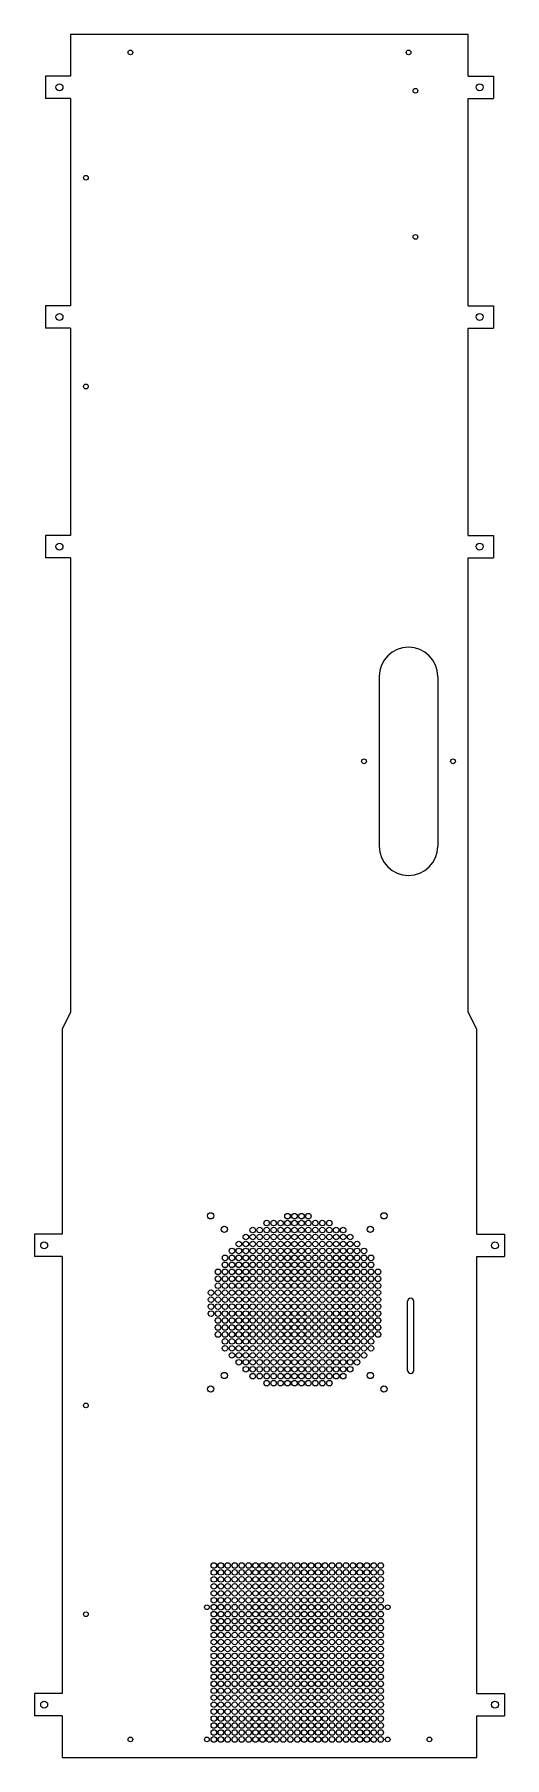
# Model space of a CAD drawing. Header units: millimetres. Extents: x 0 to 338, y 0 to 1238.
import ezdxf

# ---------------------------------------------------------------- set-up
doc = ezdxf.new("R2010")
doc.units = ezdxf.units.MM
doc.layers.add('CUT', color=7, linetype='CONTINUOUS')

msp = doc.modelspace()

# ---------------------------------------------------------------- linework, layer by layer
at = {"layer": 'CUT'}
for p, q in [((26, 1238.1), (26, 1208.1)), ((312, 1238.1), (26, 1238.1)), ((312, 1208.1), (312, 1238.1)), ((8, 1208.1), (8, 1192.1)), ((26, 1208.1), (8, 1208.1)), ((312, 1208.1), (330.1, 1208.1)), ((330.1, 1208.1), (330.1, 1192.1)), ((26, 1192.1), (8, 1192.1)), ((26, 1192.1), (26, 1043.1)), ((312, 1192.1), (330.1, 1192.1)), ((312, 1043.1), (312, 1192.1)), ((8, 1043.1), (8, 1027.1)), ((26, 1043.1), (8, 1043.1)), ((312, 1043.1), (330.1, 1043.1)), ((330.1, 1043.1), (330.1, 1027.1)), ((26, 1027.1), (8, 1027.1)), ((26, 1027.1), (26, 878.1)), ((312, 1027.1), (330.1, 1027.1)), ((312, 878.1), (312, 1027.1)), ((8, 878.1), (8, 862.1)), ((26, 878.1), (8, 878.1)), ((312, 878.1), (330.1, 878.1)), ((330.1, 878.1), (330.1, 862.1)), ((26, 862.1), (8, 862.1)), ((26, 862.1), (26, 535.5)), ((312, 535.5), (312, 862.1)), ((312, 862.1), (330.1, 862.1)), ((248, 776.8), (248, 654.8)), ((290, 776.8), (290, 654.8)), ((26, 535.5), (20, 523.4)), ((318, 523.4), (312, 535.5)), ((20, 523.4), (20, 376)), ((318, 376), (318, 523.4)), ((20, 376), (0, 376)), ((0, 376), (0, 360)), ((318, 376), (338.1, 376)), ((338.1, 376), (338.1, 360)), ((20, 360), (0, 360)), ((20, 360), (20, 46)), ((318, 46), (318, 360)), ((318, 360), (338.1, 360)), ((268.3, 278.2), (268.3, 327.8)), ((272.8, 278.2), (272.8, 327.8)), ((20, 46), (0, 46)), ((0, 46), (0, 30)), ((318, 46), (338.1, 46)), ((338.1, 46), (338.1, 30)), ((20, 30), (0, 30)), ((20, 30), (20, 0)), ((318, 0), (318, 30)), ((318, 30), (338.1, 30)), ((20, 0), (318, 0))]:
    msp.add_line(p, q, dxfattribs=at)
for centre, radius in [((69, 1225.1), 1.7), ((269, 1225.1), 1.7), ((18, 1200.1), 2.5), ((320.1, 1200.1), 2.5), ((274, 1197.6), 1.7), ((37, 1135.1), 1.7), ((274, 1092.6), 1.7), ((18, 1035.1), 2.5), ((320.1, 1035.1), 2.5), ((37, 985.1), 1.7), ((18, 870.1), 2.5), ((320.1, 870.1), 2.5), ((237, 715.8), 1.7), ((301, 715.8), 1.7), ((126.8, 389.2), 2.25), ((167, 384), 2), ((172, 384), 2), ((177, 384), 2), ((182, 389), 2), ((182, 384), 2), ((187, 389), 2), ((187, 384), 2), ((192, 389), 2), ((192, 384), 2), ((197, 389), 2), ((197, 384), 2), ((202, 384), 2), ((207, 384), 2), ((212, 384), 2), ((251.3, 389.2), 2.25), ((136.5, 379.5), 2.25), ((152, 374), 2), ((157, 379), 2), ((157, 374), 2), ((162, 379), 2), ((162, 374), 2), ((167, 379), 2), ((167, 374), 2), ((172, 379), 2), ((172, 374), 2), ((177, 379), 2), ((177, 374), 2), ((182, 379), 2), ((182, 374), 2), ((187, 379), 2), ((187, 374), 2), ((192, 379), 2), ((192, 374), 2), ((197, 379), 2), ((197, 374), 2), ((202, 379), 2), ((202, 374), 2), ((207, 379), 2), ((207, 374), 2), ((212, 379), 2), ((212, 374), 2), ((217, 379), 2), ((217, 374), 2), ((222, 379), 2), ((222, 374), 2), ((227, 374), 2), ((241.5, 379.5), 2.25), ((7, 368), 2.5), ((137, 359), 2), ((142, 364), 2), ((142, 359), 2), ((147, 369), 2), ((147, 364), 2), ((147, 359), 2), ((152, 369), 2), ((152, 364), 2), ((152, 359), 2), ((157, 369), 2), ((157, 364), 2), ((157, 359), 2), ((162, 369), 2), ((162, 364), 2), ((162, 359), 2), ((167, 369), 2), ((167, 364), 2), ((167, 359), 2), ((172, 369), 2), ((172, 364), 2), ((172, 359), 2), ((177, 369), 2), ((177, 364), 2), ((177, 359), 2), ((182, 369), 2), ((182, 364), 2), ((182, 359), 2), ((187, 369), 2), ((187, 364), 2), ((187, 359), 2), ((192, 369), 2), ((192, 364), 2), ((192, 359), 2), ((197, 369), 2), ((197, 364), 2), ((197, 359), 2), ((202, 369), 2), ((202, 364), 2), ((202, 359), 2), ((207, 369), 2), ((207, 364), 2), ((207, 359), 2), ((212, 369), 2), ((212, 364), 2), ((212, 359), 2), ((217, 369), 2), ((217, 364), 2), ((217, 359), 2), ((222, 369), 2), ((222, 364), 2), ((222, 359), 2), ((227, 369), 2), ((227, 364), 2), ((227, 359), 2), ((232, 369), 2), ((232, 364), 2), ((232, 359), 2), ((237, 364), 2), ((237, 359), 2), ((242, 359), 2), ((331.1, 368), 2.5), ((132, 349), 2), ((137, 354), 2), ((137, 349), 2), ((142, 354), 2), ((142, 349), 2), ((147, 354), 2), ((147, 349), 2), ((152, 354), 2), ((152, 349), 2), ((157, 354), 2), ((157, 349), 2), ((162, 354), 2), ((162, 349), 2), ((167, 354), 2), ((167, 349), 2), ((172, 354), 2), ((172, 349), 2), ((177, 354), 2), ((177, 349), 2), ((182, 354), 2), ((182, 349), 2), ((187, 354), 2), ((187, 349), 2), ((192, 354), 2), ((192, 349), 2), ((197, 354), 2), ((197, 349), 2), ((202, 354), 2), ((202, 349), 2), ((207, 354), 2), ((207, 349), 2), ((212, 354), 2), ((212, 349), 2), ((217, 354), 2), ((217, 349), 2), ((222, 354), 2), ((222, 349), 2), ((227, 354), 2), ((227, 349), 2), ((232, 354), 2), ((232, 349), 2), ((237, 354), 2), ((237, 349), 2), ((242, 354), 2), ((242, 349), 2), ((247, 349), 2), ((127, 334), 2), ((132, 344), 2), ((132, 339), 2), ((132, 334), 2), ((137, 344), 2), ((137, 339), 2), ((137, 334), 2), ((142, 344), 2), ((142, 339), 2), ((142, 334), 2), ((147, 344), 2), ((147, 339), 2), ((147, 334), 2), ((152, 344), 2), ((152, 339), 2), ((152, 334), 2), ((157, 344), 2), ((157, 339), 2), ((157, 334), 2), ((162, 344), 2), ((162, 339), 2), ((162, 334), 2), ((167, 344), 2), ((167, 339), 2), ((167, 334), 2), ((172, 344), 2), ((172, 339), 2), ((172, 334), 2), ((177, 344), 2), ((177, 339), 2), ((177, 334), 2), ((182, 344), 2), ((182, 339), 2), ((182, 334), 2), ((187, 344), 2), ((187, 339), 2), ((187, 334), 2), ((192, 344), 2), ((192, 339), 2), ((192, 334), 2), ((197, 344), 2), ((197, 339), 2), ((197, 334), 2), ((202, 344), 2), ((202, 339), 2), ((202, 334), 2), ((207, 344), 2), ((207, 339), 2), ((207, 334), 2), ((212, 344), 2), ((212, 339), 2), ((212, 334), 2), ((217, 344), 2), ((217, 339), 2), ((217, 334), 2), ((222, 344), 2), ((222, 339), 2), ((222, 334), 2), ((227, 344), 2), ((227, 339), 2), ((227, 334), 2), ((232, 344), 2), ((232, 339), 2), ((232, 334), 2), ((237, 344), 2), ((237, 339), 2), ((237, 334), 2), ((242, 344), 2), ((242, 339), 2), ((242, 334), 2), ((247, 344), 2), ((247, 339), 2), ((247, 334), 2), ((127, 329), 2), ((127, 324), 2), ((132, 329), 2), ((132, 324), 2), ((137, 329), 2), ((137, 324), 2), ((142, 329), 2), ((142, 324), 2), ((147, 329), 2), ((147, 324), 2), ((152, 329), 2), ((152, 324), 2), ((157, 329), 2), ((157, 324), 2), ((162, 329), 2), ((162, 324), 2), ((167, 329), 2), ((167, 324), 2), ((172, 329), 2), ((172, 324), 2), ((177, 329), 2), ((177, 324), 2), ((182, 329), 2), ((182, 324), 2), ((187, 329), 2), ((187, 324), 2), ((192, 329), 2), ((192, 324), 2), ((197, 329), 2), ((197, 324), 2), ((202, 329), 2), ((202, 324), 2), ((207, 329), 2), ((207, 324), 2), ((212, 329), 2), ((212, 324), 2), ((217, 329), 2), ((217, 324), 2), ((222, 329), 2), ((222, 324), 2), ((227, 329), 2), ((227, 324), 2), ((232, 329), 2), ((232, 324), 2), ((237, 329), 2), ((237, 324), 2), ((242, 329), 2), ((242, 324), 2), ((247, 329), 2), ((247, 324), 2), ((127, 319), 2), ((132, 319), 2), ((132, 314), 2), ((132, 309), 2), ((137, 319), 2), ((137, 314), 2), ((137, 309), 2), ((142, 319), 2), ((142, 314), 2), ((142, 309), 2), ((147, 319), 2), ((147, 314), 2), ((147, 309), 2), ((152, 319), 2), ((152, 314), 2), ((152, 309), 2), ((157, 319), 2), ((157, 314), 2), ((157, 309), 2), ((162, 319), 2), ((162, 314), 2), ((162, 309), 2), ((167, 319), 2), ((167, 314), 2), ((167, 309), 2), ((172, 319), 2), ((172, 314), 2), ((172, 309), 2), ((177, 319), 2), ((177, 314), 2), ((177, 309), 2), ((182, 319), 2), ((182, 314), 2), ((182, 309), 2), ((187, 319), 2), ((187, 314), 2), ((187, 309), 2), ((192, 319), 2), ((192, 314), 2), ((192, 309), 2), ((197, 319), 2), ((197, 314), 2), ((197, 309), 2), ((202, 319), 2), ((202, 314), 2), ((202, 309), 2), ((207, 319), 2), ((207, 314), 2), ((207, 309), 2), ((212, 319), 2), ((212, 314), 2), ((212, 309), 2), ((217, 319), 2), ((217, 314), 2), ((217, 309), 2), ((222, 319), 2), ((222, 314), 2), ((222, 309), 2), ((227, 319), 2), ((227, 314), 2), ((227, 309), 2), ((232, 319), 2), ((232, 314), 2), ((232, 309), 2), ((237, 319), 2), ((237, 314), 2), ((237, 309), 2), ((242, 319), 2), ((242, 314), 2), ((242, 309), 2), ((247, 319), 2), ((247, 314), 2), ((247, 309), 2), ((132, 304), 2), ((137, 304), 2), ((137, 299), 2), ((142, 304), 2), ((142, 299), 2), ((147, 304), 2), ((147, 299), 2), ((152, 304), 2), ((152, 299), 2), ((157, 304), 2), ((157, 299), 2), ((162, 304), 2), ((162, 299), 2), ((167, 304), 2), ((167, 299), 2), ((172, 304), 2), ((172, 299), 2), ((177, 304), 2), ((177, 299), 2), ((182, 304), 2), ((182, 299), 2), ((187, 304), 2), ((187, 299), 2), ((192, 304), 2), ((192, 299), 2), ((197, 304), 2), ((197, 299), 2), ((202, 304), 2), ((202, 299), 2), ((207, 304), 2), ((207, 299), 2), ((212, 304), 2), ((212, 299), 2), ((217, 304), 2), ((217, 299), 2), ((222, 304), 2), ((222, 299), 2), ((227, 304), 2), ((227, 299), 2), ((232, 304), 2), ((232, 299), 2), ((237, 304), 2), ((237, 299), 2), ((242, 304), 2), ((242, 299), 2), ((247, 304), 2), ((137, 294), 2), ((142, 294), 2), ((142, 289), 2), ((147, 294), 2), ((147, 289), 2), ((147, 284), 2), ((152, 294), 2), ((152, 289), 2), ((152, 284), 2), ((157, 294), 2), ((157, 289), 2), ((157, 284), 2), ((162, 294), 2), ((162, 289), 2), ((162, 284), 2), ((167, 294), 2), ((167, 289), 2), ((167, 284), 2), ((172, 294), 2), ((172, 289), 2), ((172, 284), 2), ((177, 294), 2), ((177, 289), 2), ((177, 284), 2), ((182, 294), 2), ((182, 289), 2), ((182, 284), 2), ((187, 294), 2), ((187, 289), 2), ((187, 284), 2), ((192, 294), 2), ((192, 289), 2), ((192, 284), 2), ((197, 294), 2), ((197, 289), 2), ((197, 284), 2), ((202, 294), 2), ((202, 289), 2), ((202, 284), 2), ((207, 294), 2), ((207, 289), 2), ((207, 284), 2), ((212, 294), 2), ((212, 289), 2), ((212, 284), 2), ((217, 294), 2), ((217, 289), 2), ((217, 284), 2), ((222, 294), 2), ((222, 289), 2), ((222, 284), 2), ((227, 294), 2), ((227, 289), 2), ((227, 284), 2), ((232, 294), 2), ((232, 289), 2), ((232, 284), 2), ((237, 294), 2), ((237, 289), 2), ((242, 294), 2), ((136.5, 274.5), 2.25), ((152, 279), 2), ((157, 279), 2), ((157, 274), 2), ((162, 279), 2), ((162, 274), 2), ((167, 279), 2), ((167, 274), 2), ((172, 279), 2), ((172, 274), 2), ((177, 279), 2), ((177, 274), 2), ((182, 279), 2), ((182, 274), 2), ((187, 279), 2), ((187, 274), 2), ((192, 279), 2), ((192, 274), 2), ((197, 279), 2), ((197, 274), 2), ((202, 279), 2), ((202, 274), 2), ((207, 279), 2), ((207, 274), 2), ((212, 279), 2), ((212, 274), 2), ((217, 279), 2), ((217, 274), 2), ((222, 279), 2), ((222, 274), 2), ((227, 279), 2), ((241.5, 274.5), 2.25), ((126.8, 264.8), 2.25), ((167, 269), 2), ((172, 269), 2), ((177, 269), 2), ((182, 269), 2), ((187, 269), 2), ((192, 269), 2), ((197, 269), 2), ((202, 269), 2), ((207, 269), 2), ((212, 269), 2), ((251.3, 264.8), 2.25), ((37, 253), 1.7), ((129, 138), 2), ((134, 138), 2), ((139, 138), 2), ((144, 138), 2), ((149, 138), 2), ((154, 138), 2), ((159, 138), 2), ((164, 138), 2), ((169, 138), 2), ((174, 138), 2), ((179, 138), 2), ((184, 138), 2), ((189, 138), 2), ((194, 138), 2), ((199, 138), 2), ((204, 138), 2), ((209, 138), 2), ((214, 138), 2), ((219, 138), 2), ((224, 138), 2), ((229, 138), 2), ((234, 138), 2), ((239, 138), 2), ((244, 138), 2), ((249, 138), 2), ((129, 133), 2), ((129, 128), 2), ((129, 123), 2), ((134, 133), 2), ((134, 128), 2), ((134, 123), 2), ((139, 133), 2), ((139, 128), 2), ((139, 123), 2), ((144, 133), 2), ((144, 128), 2), ((144, 123), 2), ((149, 133), 2), ((149, 128), 2), ((149, 123), 2), ((154, 133), 2), ((154, 128), 2), ((154, 123), 2), ((159, 133), 2), ((159, 128), 2), ((159, 123), 2), ((164, 133), 2), ((164, 128), 2), ((164, 123), 2), ((169, 133), 2), ((169, 128), 2), ((169, 123), 2), ((174, 133), 2), ((174, 128), 2), ((174, 123), 2), ((179, 133), 2), ((179, 128), 2), ((179, 123), 2), ((184, 133), 2), ((184, 128), 2), ((184, 123), 2), ((189, 133), 2), ((189, 128), 2), ((189, 123), 2), ((194, 133), 2), ((194, 128), 2), ((194, 123), 2), ((199, 133), 2), ((199, 128), 2), ((199, 123), 2), ((204, 133), 2), ((204, 128), 2), ((204, 123), 2), ((209, 133), 2), ((209, 128), 2), ((209, 123), 2), ((214, 133), 2), ((214, 128), 2), ((214, 123), 2), ((219, 133), 2), ((219, 128), 2), ((219, 123), 2), ((224, 133), 2), ((224, 128), 2), ((224, 123), 2), ((229, 133), 2), ((229, 128), 2), ((229, 123), 2), ((234, 133), 2), ((234, 128), 2), ((234, 123), 2), ((239, 133), 2), ((239, 128), 2), ((239, 123), 2), ((244, 133), 2), ((244, 128), 2), ((244, 123), 2), ((249, 133), 2), ((249, 128), 2), ((249, 123), 2), ((129, 118), 2), ((129, 113), 2), ((134, 118), 2), ((134, 113), 2), ((139, 118), 2), ((139, 113), 2), ((144, 118), 2), ((144, 113), 2), ((149, 118), 2), ((149, 113), 2), ((154, 118), 2), ((154, 113), 2), ((159, 118), 2), ((159, 113), 2), ((164, 118), 2), ((164, 113), 2), ((169, 118), 2), ((169, 113), 2), ((174, 118), 2), ((174, 113), 2), ((179, 118), 2), ((179, 113), 2), ((184, 118), 2), ((184, 113), 2), ((189, 118), 2), ((189, 113), 2), ((194, 118), 2), ((194, 113), 2), ((199, 118), 2), ((199, 113), 2), ((204, 118), 2), ((204, 113), 2), ((209, 118), 2), ((209, 113), 2), ((214, 118), 2), ((214, 113), 2), ((219, 118), 2), ((219, 113), 2), ((224, 118), 2), ((224, 113), 2), ((229, 118), 2), ((229, 113), 2), ((234, 118), 2), ((234, 113), 2), ((239, 118), 2), ((239, 113), 2), ((244, 118), 2), ((244, 113), 2), ((249, 118), 2), ((249, 113), 2), ((37, 103), 1.7), ((124, 108), 1.7), ((129, 108), 2), ((129, 103), 2), ((129, 98), 2), ((134, 108), 2), ((134, 103), 2), ((134, 98), 2), ((139, 108), 2), ((139, 103), 2), ((139, 98), 2), ((144, 108), 2), ((144, 103), 2), ((144, 98), 2), ((149, 108), 2), ((149, 103), 2), ((149, 98), 2), ((154, 108), 2), ((154, 103), 2), ((154, 98), 2), ((159, 108), 2), ((159, 103), 2), ((159, 98), 2), ((164, 108), 2), ((164, 103), 2), ((164, 98), 2), ((169, 108), 2), ((169, 103), 2), ((169, 98), 2), ((174, 108), 2), ((174, 103), 2), ((174, 98), 2), ((179, 108), 2), ((179, 103), 2), ((179, 98), 2), ((184, 108), 2), ((184, 103), 2), ((184, 98), 2), ((189, 108), 2), ((189, 103), 2), ((189, 98), 2), ((194, 108), 2), ((194, 103), 2), ((194, 98), 2), ((199, 108), 2), ((199, 103), 2), ((199, 98), 2), ((204, 108), 2), ((204, 103), 2), ((204, 98), 2), ((209, 108), 2), ((209, 103), 2), ((209, 98), 2), ((214, 108), 2), ((214, 103), 2), ((214, 98), 2), ((219, 108), 2), ((219, 103), 2), ((219, 98), 2), ((224, 108), 2), ((224, 103), 2), ((224, 98), 2), ((229, 108), 2), ((229, 103), 2), ((229, 98), 2), ((234, 108), 2), ((234, 103), 2), ((234, 98), 2), ((239, 108), 2), ((239, 103), 2), ((239, 98), 2), ((244, 108), 2), ((244, 103), 2), ((244, 98), 2), ((249, 108), 2), ((249, 103), 2), ((249, 98), 2), ((254, 108), 1.7), ((129, 93), 2), ((129, 88), 2), ((134, 93), 2), ((134, 88), 2), ((139, 93), 2), ((139, 88), 2), ((144, 93), 2), ((144, 88), 2), ((149, 93), 2), ((149, 88), 2), ((154, 93), 2), ((154, 88), 2), ((159, 93), 2), ((159, 88), 2), ((164, 93), 2), ((164, 88), 2), ((169, 93), 2), ((169, 88), 2), ((174, 93), 2), ((174, 88), 2), ((179, 93), 2), ((179, 88), 2), ((184, 93), 2), ((184, 88), 2), ((189, 93), 2), ((189, 88), 2), ((194, 93), 2), ((194, 88), 2), ((199, 93), 2), ((199, 88), 2), ((204, 93), 2), ((204, 88), 2), ((209, 93), 2), ((209, 88), 2), ((214, 93), 2), ((214, 88), 2), ((219, 93), 2), ((219, 88), 2), ((224, 93), 2), ((224, 88), 2), ((229, 93), 2), ((229, 88), 2), ((234, 93), 2), ((234, 88), 2), ((239, 93), 2), ((239, 88), 2), ((244, 93), 2), ((244, 88), 2), ((249, 93), 2), ((249, 88), 2), ((129, 83), 2), ((129, 78), 2), ((129, 73), 2), ((134, 83), 2), ((134, 78), 2), ((134, 73), 2), ((139, 83), 2), ((139, 78), 2), ((139, 73), 2), ((144, 83), 2), ((144, 78), 2), ((144, 73), 2), ((149, 83), 2), ((149, 78), 2), ((149, 73), 2), ((154, 83), 2), ((154, 78), 2), ((154, 73), 2), ((159, 83), 2), ((159, 78), 2), ((159, 73), 2), ((164, 83), 2), ((164, 78), 2), ((164, 73), 2), ((169, 83), 2), ((169, 78), 2), ((169, 73), 2), ((174, 83), 2), ((174, 78), 2), ((174, 73), 2), ((179, 83), 2), ((179, 78), 2), ((179, 73), 2), ((184, 83), 2), ((184, 78), 2), ((184, 73), 2), ((189, 83), 2), ((189, 78), 2), ((189, 73), 2), ((194, 83), 2), ((194, 78), 2), ((194, 73), 2), ((199, 83), 2), ((199, 78), 2), ((199, 73), 2), ((204, 83), 2), ((204, 78), 2), ((204, 73), 2), ((209, 83), 2), ((209, 78), 2), ((209, 73), 2), ((214, 83), 2), ((214, 78), 2), ((214, 73), 2), ((219, 83), 2), ((219, 78), 2), ((219, 73), 2), ((224, 83), 2), ((224, 78), 2), ((224, 73), 2), ((229, 83), 2), ((229, 78), 2), ((229, 73), 2), ((234, 83), 2), ((234, 78), 2), ((234, 73), 2), ((239, 83), 2), ((239, 78), 2), ((239, 73), 2), ((244, 83), 2), ((244, 78), 2), ((244, 73), 2), ((249, 83), 2), ((249, 78), 2), ((249, 73), 2), ((129, 68), 2), ((129, 63), 2), ((134, 68), 2), ((134, 63), 2), ((139, 68), 2), ((139, 63), 2), ((144, 68), 2), ((144, 63), 2), ((149, 68), 2), ((149, 63), 2), ((154, 68), 2), ((154, 63), 2), ((159, 68), 2), ((159, 63), 2), ((164, 68), 2), ((164, 63), 2), ((169, 68), 2), ((169, 63), 2), ((174, 68), 2), ((174, 63), 2), ((179, 68), 2), ((179, 63), 2), ((184, 68), 2), ((184, 63), 2), ((189, 68), 2), ((189, 63), 2), ((194, 68), 2), ((194, 63), 2), ((199, 68), 2), ((199, 63), 2), ((204, 68), 2), ((204, 63), 2), ((209, 68), 2), ((209, 63), 2), ((214, 68), 2), ((214, 63), 2), ((219, 68), 2), ((219, 63), 2), ((224, 68), 2), ((224, 63), 2), ((229, 68), 2), ((229, 63), 2), ((234, 68), 2), ((234, 63), 2), ((239, 68), 2), ((239, 63), 2), ((244, 68), 2), ((244, 63), 2), ((249, 68), 2), ((249, 63), 2), ((129, 58), 2), ((129, 53), 2), ((129, 48), 2), ((134, 58), 2), ((134, 53), 2), ((134, 48), 2), ((139, 58), 2), ((139, 53), 2), ((139, 48), 2), ((144, 58), 2), ((144, 53), 2), ((144, 48), 2), ((149, 58), 2), ((149, 53), 2), ((149, 48), 2), ((154, 58), 2), ((154, 53), 2), ((154, 48), 2), ((159, 58), 2), ((159, 53), 2), ((159, 48), 2), ((164, 58), 2), ((164, 53), 2), ((164, 48), 2), ((169, 58), 2), ((169, 53), 2), ((169, 48), 2), ((174, 58), 2), ((174, 53), 2), ((174, 48), 2), ((179, 58), 2), ((179, 53), 2), ((179, 48), 2), ((184, 58), 2), ((184, 53), 2), ((184, 48), 2), ((189, 58), 2), ((189, 53), 2), ((189, 48), 2), ((194, 58), 2), ((194, 53), 2), ((194, 48), 2), ((199, 58), 2), ((199, 53), 2), ((199, 48), 2), ((204, 58), 2), ((204, 53), 2), ((204, 48), 2), ((209, 58), 2), ((209, 53), 2), ((209, 48), 2), ((214, 58), 2), ((214, 53), 2), ((214, 48), 2), ((219, 58), 2), ((219, 53), 2), ((219, 48), 2), ((224, 58), 2), ((224, 53), 2), ((224, 48), 2), ((229, 58), 2), ((229, 53), 2), ((229, 48), 2), ((234, 58), 2), ((234, 53), 2), ((234, 48), 2), ((239, 58), 2), ((239, 53), 2), ((239, 48), 2), ((244, 58), 2), ((244, 53), 2), ((244, 48), 2), ((249, 58), 2), ((249, 53), 2), ((249, 48), 2), ((7, 38), 2.5), ((129, 43), 2), ((129, 38), 2), ((134, 43), 2), ((134, 38), 2), ((139, 43), 2), ((139, 38), 2), ((144, 43), 2), ((144, 38), 2), ((149, 43), 2), ((149, 38), 2), ((154, 43), 2), ((154, 38), 2), ((159, 43), 2), ((159, 38), 2), ((164, 43), 2), ((164, 38), 2), ((169, 43), 2), ((169, 38), 2), ((174, 43), 2), ((174, 38), 2), ((179, 43), 2), ((179, 38), 2), ((184, 43), 2), ((184, 38), 2), ((189, 43), 2), ((189, 38), 2), ((194, 43), 2), ((194, 38), 2), ((199, 43), 2), ((199, 38), 2), ((204, 43), 2), ((204, 38), 2), ((209, 43), 2), ((209, 38), 2), ((214, 43), 2), ((214, 38), 2), ((219, 43), 2), ((219, 38), 2), ((224, 43), 2), ((224, 38), 2), ((229, 43), 2), ((229, 38), 2), ((234, 43), 2), ((234, 38), 2), ((239, 43), 2), ((239, 38), 2), ((244, 43), 2), ((244, 38), 2), ((249, 43), 2), ((249, 38), 2), ((331.1, 38), 2.5), ((129, 33), 2), ((129, 28), 2), ((129, 23), 2), ((134, 33), 2), ((134, 28), 2), ((134, 23), 2), ((139, 33), 2), ((139, 28), 2), ((139, 23), 2), ((144, 33), 2), ((144, 28), 2), ((144, 23), 2), ((149, 33), 2), ((149, 28), 2), ((149, 23), 2), ((154, 33), 2), ((154, 28), 2), ((154, 23), 2), ((159, 33), 2), ((159, 28), 2), ((159, 23), 2), ((164, 33), 2), ((164, 28), 2), ((164, 23), 2), ((169, 33), 2), ((169, 28), 2), ((169, 23), 2), ((174, 33), 2), ((174, 28), 2), ((174, 23), 2), ((179, 33), 2), ((179, 28), 2), ((179, 23), 2), ((184, 33), 2), ((184, 28), 2), ((184, 23), 2), ((189, 33), 2), ((189, 28), 2), ((189, 23), 2), ((194, 33), 2), ((194, 28), 2), ((194, 23), 2), ((199, 33), 2), ((199, 28), 2), ((199, 23), 2), ((204, 33), 2), ((204, 28), 2), ((204, 23), 2), ((209, 33), 2), ((209, 28), 2), ((209, 23), 2), ((214, 33), 2), ((214, 28), 2), ((214, 23), 2), ((219, 33), 2), ((219, 28), 2), ((219, 23), 2), ((224, 33), 2), ((224, 28), 2), ((224, 23), 2), ((229, 33), 2), ((229, 28), 2), ((229, 23), 2), ((234, 33), 2), ((234, 28), 2), ((234, 23), 2), ((239, 33), 2), ((239, 28), 2), ((239, 23), 2), ((244, 33), 2), ((244, 28), 2), ((244, 23), 2), ((249, 33), 2), ((249, 28), 2), ((249, 23), 2), ((69, 13), 1.7), ((124, 13), 1.7), ((129, 18), 2), ((129, 13), 2), ((134, 18), 2), ((134, 13), 2), ((139, 18), 2), ((139, 13), 2), ((144, 18), 2), ((144, 13), 2), ((149, 18), 2), ((149, 13), 2), ((154, 18), 2), ((154, 13), 2), ((159, 18), 2), ((159, 13), 2), ((164, 18), 2), ((164, 13), 2), ((169, 18), 2), ((169, 13), 2), ((174, 18), 2), ((174, 13), 2), ((179, 18), 2), ((179, 13), 2), ((184, 18), 2), ((184, 13), 2), ((189, 18), 2), ((189, 13), 2), ((194, 18), 2), ((194, 13), 2), ((199, 18), 2), ((199, 13), 2), ((204, 18), 2), ((204, 13), 2), ((209, 18), 2), ((209, 13), 2), ((214, 18), 2), ((214, 13), 2), ((219, 18), 2), ((219, 13), 2), ((224, 18), 2), ((224, 13), 2), ((229, 18), 2), ((229, 13), 2), ((234, 18), 2), ((234, 13), 2), ((239, 18), 2), ((239, 13), 2), ((244, 18), 2), ((244, 13), 2), ((249, 18), 2), ((249, 13), 2), ((254, 13), 1.7), ((284, 13), 1.7)]:
    msp.add_circle(centre, radius, dxfattribs=at)
for centre, radius, start, end in [((269, 776.8), 21, 0, 180), ((269, 654.8), 21, 180, 0), ((270.5, 327.8), 2.25, 0, 180), ((270.5, 278.2), 2.25, 180, 0)]:
    msp.add_arc(centre, radius, start, end, dxfattribs=at)

doc.saveas('drawing.dxf')
